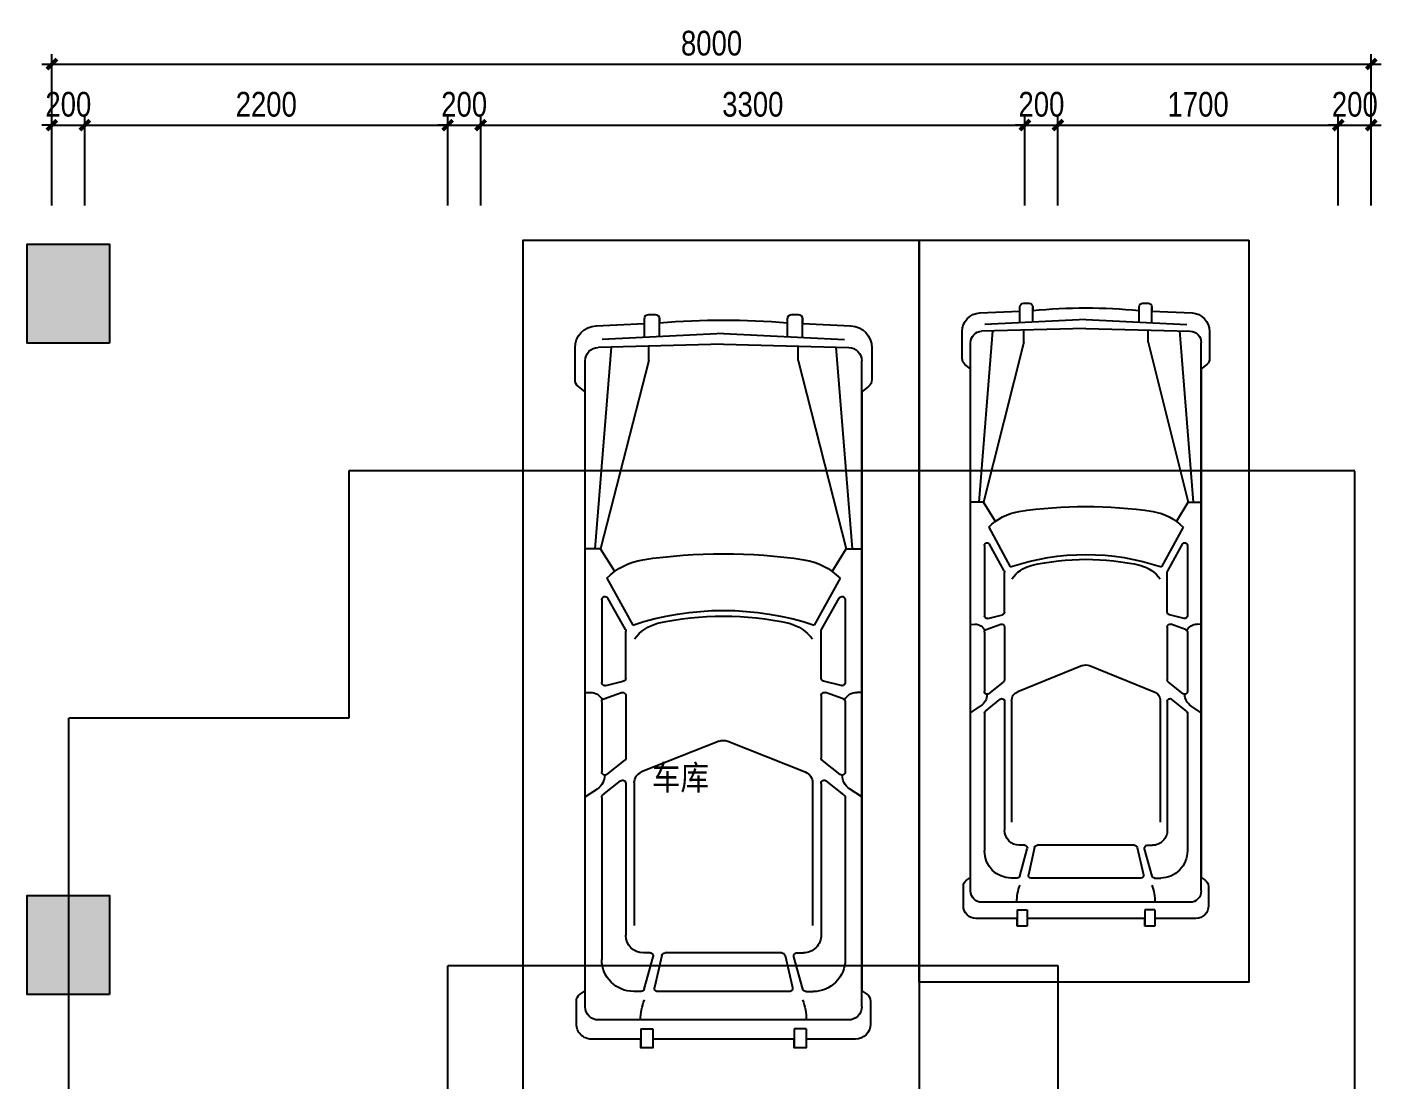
# Model space of a CAD drawing. Extents: x 160245 to 405305, y -111140 to 232735.
# Drawn here: x 248853 to 257073, y 53016 to 59402 of the extents above; entities that cross this region are included whole.
import ezdxf

# ---------------------------------------------------------------- set-up
doc = ezdxf.new("R2010")
doc.units = 0
doc.header["$LTSCALE"] = 10
doc.header["$MEASUREMENT"] = 0
doc.linetypes.add('HIDDEN', pattern=[0.375, 0.25, -0.125])
doc.layers.get('Defpoints').update_dxf_attribs({"color": 229})
for name, color, linetype in [('P-O wall 原始墙体', 245, 'Continuous'), ('P-o 原建筑尺寸', 8, 'Continuous'), ('P-Stair 楼梯（原建筑设备）', 159, 'Continuous'), ('P-Text  平面文字', 9, 'Continuous'), ('PUB_HATCH', 8, 'Continuous'), ('龙湖标准家具', 251, 'Continuous')]:
    doc.layers.add(name, color=color, linetype=linetype)
doc.styles.add('PDC DIM', font='PMingLiU-ExtB.ttf', dxfattribs={"width": 0.85})
doc.dimstyles.new('PDC-A2', dxfattribs={"dimscale": 0, "dimtxt": 2.5, "dimasz": 1, "dimexe": 1, "dimexo": 1, "dimgap": 0.7, "dimtad": 1, "dimdec": 0, "dimtxsty": 'PDC DIM', "dimblk": 'ARCHTICK', "dimcen": 1, "dimdle": 1, "dimclrd": 8, "dimclre": 8, "dimclrt": 9, "dimadec": 0, "dimazin": 0, "dimtfac": 1, "dimtdec": 0, "dimtix": 1, "dimtmove": 2, "dimatfit": 3, "dimldrblk": 'PDC A2 T R', "dimfxl": 10, "dimfxlon": 1, "dimarcsym": 0})

# ---------------------------------------------------------------- blocks, each defined once
blk = doc.blocks.new('BDB4')
at = {"layer": '龙湖标准家具'}
for p, q in [((757949.1, -2520500.5, -71.8), (757949.1, -2520387.9, -71.8)), ((758041.4, -2520496.2, -71.8), (758041.4, -2520387.9, -71.8)), ((758816.2, -2520496.2, -71.8), (758816.2, -2520387.9, -71.8)), ((758908.5, -2520500.5, -71.8), (758908.5, -2520387.9, -71.8)), ((758428.8, -2520477.7, -71.8), (757694, -2520512.7, -71.8)), ((758428.8, -2520477.7, -71.8), (759163.6, -2520512.7, -71.8)), ((757748, -2520559.6, -71.8), (757648.9, -2521783.1, -71.8)), ((758428.8, -2520541.9, -71.8), (757669.3, -2520561.7, -71.8)), ((757976.7, -2520640.2, -71.8), (757976.7, -2520553.7, -71.8)), ((758428.8, -2520541.9, -71.8), (759188.3, -2520561.7, -71.8)), ((758881, -2520640.2, -71.8), (758881, -2520553.7, -71.8)), ((759109.6, -2520559.6, -71.8), (759208.7, -2521783.1, -71.8)), ((757590, -2524560.4, -71.8), (757590, -2520643.1, -71.8)), ((757976.7, -2520640.2, -71.8), (757684, -2521783.1, -71.8)), ((758881, -2520640.2, -71.8), (759173.7, -2521783.1, -71.8)), ((759267.6, -2524560.4, -71.8), (759267.6, -2520643.1, -71.8)), ((757684, -2521783.1, -71.8), (757590, -2521783.1, -71.8)), ((757769.8, -2521919.9, -71.8), (757684, -2521783.1, -71.8)), ((759087.8, -2521919.9, -71.8), (759173.7, -2521783.1, -71.8)), ((759173.7, -2521783.1, -71.8), (759267.6, -2521783.1, -71.8)), ((757721.7, -2521961.7, -71.8), (757878.5, -2522245.5, -71.8)), ((759135.9, -2521961.7, -71.8), (758979.1, -2522245.5, -71.8)), ((757834, -2522272.6, -71.8), (757727, -2522082.3, -71.8)), ((759023.6, -2522272.6, -71.8), (759130.6, -2522082.3, -71.8)), ((757690.7, -2522091.8, -71.8), (757690.7, -2522593.8, -71.8)), ((759166.9, -2522091.8, -71.8), (759166.9, -2522593.8, -71.8)), ((757836.5, -2522568, -71.8), (757836.5, -2522282.1, -71.8)), ((759021.1, -2522568, -71.8), (759021.1, -2522282.1, -71.8)), ((757590, -2522655.5, -71.8), (757620.1, -2522654.4, -71.8)), ((757703.7, -2522692.8, -71.8), (757810.7, -2522655.2, -71.8)), ((757714.7, -2522612.7, -71.8), (757821.7, -2522586.8, -71.8)), ((759142.9, -2522612.7, -71.8), (759035.9, -2522586.8, -71.8)), ((759153.9, -2522692.8, -71.8), (759046.9, -2522655.2, -71.8)), ((759267.6, -2522655.5, -71.8), (759237.5, -2522654.4, -71.8)), ((757690.7, -2522711.1, -71.8), (757690.7, -2523136.2, -71.8)), ((757836.5, -2522673.5, -71.8), (757836.5, -2523052.8, -71.8)), ((759021.1, -2522673.5, -71.8), (759021.1, -2523052.8, -71.8)), ((759166.9, -2522711.1, -71.8), (759166.9, -2523136.2, -71.8)), ((758402.7, -2522950.1, -71.8), (757932.8, -2523136.6, -71.8)), ((758454.9, -2522950.1, -71.8), (758924.8, -2523136.6, -71.8)), ((757722, -2523151.5, -71.8), (757829, -2523068.1, -71.8)), ((759135.6, -2523151.5, -71.8), (759028.6, -2523068.1, -71.8)), ((757590, -2523287.6, -71.8), (757665, -2523238, -71.8)), ((757698.1, -2523275.5, -71.8), (757805.1, -2523190.5, -71.8)), ((757836.5, -2523205.7, -71.8), (757836.5, -2524126.4, -71.8)), ((757888.1, -2523202.4, -71.8), (757888.1, -2524069, -71.8)), ((758969.5, -2523202.4, -71.8), (758969.5, -2524069, -71.8)), ((759021.1, -2523205.7, -71.8), (759021.1, -2524126.4, -71.8)), ((759159.5, -2523275.5, -71.8), (759052.5, -2523190.5, -71.8)), ((759267.6, -2523287.6, -71.8), (759192.6, -2523238, -71.8)), ((757690.7, -2523290.6, -71.8), (757690.7, -2524274.5, -71.8)), ((759166.9, -2523290.6, -71.8), (759166.9, -2524274.5, -71.8)), ((757983.5, -2524234.1, -71.8), (757944.2, -2524234.1, -71.8)), ((757948, -2524454.1, -71.8), (758002.2, -2524258.7, -71.8)), ((758055.6, -2524249.1, -71.8), (758010.3, -2524444.6, -71.8)), ((758074.5, -2524234.1, -71.8), (758783.1, -2524234.1, -71.8)), ((758802, -2524249.1, -71.8), (758847.3, -2524444.6, -71.8)), ((758909.6, -2524454.1, -71.8), (758855.5, -2524258.7, -71.8)), ((758874.1, -2524234.1, -71.8), (758913.4, -2524234.1, -71.8)), ((757929.3, -2524468.3, -71.8), (757884.6, -2524468.3, -71.8)), ((758029.2, -2524468.3, -71.8), (758828.4, -2524468.3, -71.8)), ((758928.3, -2524468.3, -71.8), (758973, -2524468.3, -71.8)), ((757670.7, -2524641, -71.8), (759186.9, -2524641, -71.8)), ((757927.7, -2524694.8, -71.8), (758000.1, -2524694.8, -71.8)), ((757927.7, -2524694.8, -71.8), (757927.7, -2524810.8, -71.8)), ((758000.1, -2524694.8, -71.8), (758000.1, -2524810.8, -71.8)), ((758857.5, -2524694.8, -71.8), (758857.5, -2524810.8, -71.8)), ((758929.9, -2524694.8, -71.8), (758857.5, -2524694.8, -71.8)), ((758929.9, -2524694.8, -71.8), (758929.9, -2524810.8, -71.8))]:
    blk.add_line(p, q, dxfattribs=at)
blk.add_lwpolyline([(757242.5, -2519910.8), (757242.5, -2525210.8), (759642.5, -2525210.8), (759642.5, -2519910.8)], close=True, dxfattribs=at)
at = {"layer": '龙湖标准家具', "elevation": -71.8}
blk.add_lwpolyline([(757628.1, -2524757.1), (757927.7, -2524757.1), (757927.7, -2524810.8), (758000.1, -2524810.8), (758000.1, -2524757.1), (758857.5, -2524757.1), (758857.5, -2524810.8), (758929.9, -2524810.8), (758929.9, -2524757.1), (759229.5, -2524757.1, 0.414214), (759320.6, -2524666), (759320.6, -2524528.1, 0.247906), (759297.5, -2524484.3), (759267.6, -2524463.9), (759267.6, -2520830.3), (759308.7, -2520798, 0.230161), (759328.8, -2520756.8), (759328.8, -2520564.2, 0.400855), (759201.1, -2520430.6), (758908.5, -2520417.2), (758908.5, -2520387.9, 0.414213), (758881.3, -2520360.8), (758843.4, -2520360.8, 0.414213), (758816.2, -2520387.9), (758816.2, -2520412.9, 0.045856), (758041.4, -2520412.9), (758041.4, -2520387.9, 0.414212), (758014.2, -2520360.8), (757976.3, -2520360.8, 0.414213), (757949.1, -2520387.9), (757949.1, -2520417.2), (757656.5, -2520430.6, 0.400855), (757528.9, -2520564.2), (757528.9, -2520756.8, 0.230161), (757548.9, -2520798), (757590, -2520830.3), (757590, -2524463.9), (757560.1, -2524484.3, 0.247907), (757537, -2524528.1), (757537, -2524666, 0.414213), (757628.1, -2524757.1, 1.042144)], format="xyb", close=True, dxfattribs=at)
at = {"layer": '龙湖标准家具'}
for centre, radius, start, end in [((757671.5, -2520643.1, -71.8), 81.5, 91.49636, 179.99999), ((759186.1, -2520643.1, -71.8), 81.5, 0, 88.50364), ((758428.8, -2525092.1, -71.8), 3279.3, 81.43918, 98.56085), ((757998.1, -2522231.2, -71.8), 386.1, 98.56085, 135.72807), ((758859.5, -2522231.2, -71.8), 386.1, 44.27191, 81.43918), ((757710.1, -2522091.8, -71.8), 19.4, 29.34196, 179.99999), ((759147.5, -2522091.8, -71.8), 19.4, 0, 150.65802), ((758428.8, -2523908.2, -71.8), 1751.4, 71.6863, 108.3137), ((758098.7, -2522487.1, -71.8), 261.8, 105.30678, 142.95835), ((758428.8, -2524045.1, -71.8), 1854.1, 77.56455, 102.43545), ((758758.9, -2522487.1, -71.8), 261.8, 37.04166, 74.69324), ((757817.1, -2522282.1, -71.8), 19.4, 0, 29.34196), ((759040.5, -2522282.1, -71.8), 19.4, 150.65802, 179.99999), ((757817.1, -2522568, -71.8), 19.4, 283.59511, 0), ((759040.5, -2522568, -71.8), 19.4, 179.99999, 256.40488), ((757623, -2522734.1, -71.8), 79.8, 25.94512, 92.11763), ((757710.1, -2522593.8, -71.8), 19.4, 179.99999, 283.59511), ((757817.1, -2522673.5, -71.8), 19.4, 0, 109.34337), ((759040.5, -2522673.5, -71.8), 19.4, 70.65663, 179.99999), ((759147.5, -2522593.8, -71.8), 19.4, 256.40488, 0), ((759234.6, -2522734.1, -71.8), 79.8, 87.88237, 154.05487), ((757710.1, -2522711.1, -71.8), 19.4, 109.34337, 179.99999), ((759147.5, -2522711.1, -71.8), 19.4, 0, 70.65663), ((758428.8, -2523015.9, -71.8), 70.8, 68.35494, 111.64506), ((757817.1, -2523052.8, -71.8), 19.4, 307.93823, 0), ((759040.5, -2523052.8, -71.8), 19.4, 179.99999, 232.06177), ((757611.3, -2523156.9, -71.8), 97.3, 303.48423, 0.79153), ((757710.1, -2523136.2, -71.8), 19.4, 179.99999, 307.93823), ((757958.9, -2523202.4, -71.8), 70.8, 111.64506, 179.99999), ((758898.7, -2523202.4, -71.8), 70.8, 0, 68.35494), ((759147.5, -2523136.2, -71.8), 19.4, 232.06177, 0), ((759246.3, -2523156.9, -71.8), 97.3, 179.20849, 236.51577), ((757817.1, -2523205.7, -71.8), 19.4, 0, 128.45364), ((759040.5, -2523205.7, -71.8), 19.4, 51.54636, 179.99999), ((757710.1, -2523290.6, -71.8), 19.4, 128.45364, 179.99999), ((759147.5, -2523290.6, -71.8), 19.4, 0, 51.54636), ((757944.2, -2524126.4, -71.8), 107.7, 179.99999, 270), ((758913.4, -2524126.4, -71.8), 107.7, 270, 0), ((757884.6, -2524274.5, -71.8), 193.8, 179.99999, 270), ((757983.5, -2524253.5, -71.8), 19.4, 344.51142, 90), ((758074.5, -2524253.5, -71.8), 19.4, 90, 166.94914), ((758783.1, -2524253.5, -71.8), 19.4, 13.05087, 90), ((758874.1, -2524253.5, -71.8), 19.4, 90, 195.48858), ((758973, -2524274.5, -71.8), 193.8, 270, 0), ((757929.3, -2524448.9, -71.8), 19.4, 270, 344.51142), ((758029.2, -2524448.9, -71.8), 19.4, 166.94914, 270), ((758828.4, -2524448.9, -71.8), 19.4, 270, 13.05087), ((758928.3, -2524448.9, -71.8), 19.4, 195.48858, 270), ((758254, -2524641, -71.8), 328, 158.14552, 179.99999), ((758603.6, -2524641, -71.8), 328, 0, 21.85449), ((757670.7, -2524560.4, -71.8), 80.7, 179.99999, 270), ((759186.9, -2524560.4, -71.8), 80.7, 270, 0)]:
    blk.add_arc(centre, radius, start, end, dxfattribs=at)
blk = doc.blocks.new('_FZH')
blk.add_lwpolyline([(-0.5, -0.5), (0.5, -0.5), (0.5, 0.5), (-0.5, 0.5)], close=True)
at = {"layer": 'PUB_HATCH'}
blk.add_solid([(-0.5, -0.5), (0.5, -0.5), (-0.5, 0.5), (0.5, 0.5)], dxfattribs=at)
blk = doc.blocks.new('_ArchTick')
at = {"color": 0, "linetype": 'ByBlock', "const_width": 0.4}
blk.add_lwpolyline([(-0.5, -0.5), (0.5, 0.5)], dxfattribs=at)
blk = doc.blocks.new('*D1243')
at = {"layer": 'Defpoints', "color": 0, "transparency": 16777216}
for p in [(249202.9, 58807.2), (249002.9, 58259.7), (249202.9, 58259.7)]:
    blk.add_point(p, dxfattribs=at)
at = {"layer": 'P-o 原建筑尺寸', "color": 8, "lineweight": -2, "transparency": 16777216}
for p, q in [((249002.9, 58319.7), (249002.9, 58867.2)), ((249202.9, 58319.7), (249202.9, 58867.2)), ((249002.9, 58807.2), (248942.9, 58807.2)), ((249002.9, 58807.2), (249202.9, 58807.2)), ((249202.9, 58807.2), (249262.9, 58807.2))]:
    blk.add_line(p, q, dxfattribs=at)
at = {"layer": 'P-o 原建筑尺寸', "color": 8, "lineweight": -2, "transparency": 16777216, "xscale": 60, "yscale": 60, "zscale": 60}
blk.add_blockref('_ArchTick', (249002.9, 58807.2), dxfattribs=at)
at = {"layer": 'P-o 原建筑尺寸', "color": 8, "lineweight": -2, "transparency": 16777216, "xscale": 60, "yscale": 60, "zscale": 60, "rotation": 180}
blk.add_blockref('_ArchTick', (249202.9, 58807.2), dxfattribs=at)
at = {"layer": 'P-o 原建筑尺寸', "color": 9, "transparency": 16777216, "insert": (249102.9, 58932.7), "char_height": 150, "attachment_point": 5, "style": 'PDC DIM'}
blk.add_mtext('200', dxfattribs=at)
blk = doc.blocks.new('PDC A2 T R')
at = {"color": 0, "linetype": 'ByBlock'}
blk.add_line((0, 0), (-2, 0), dxfattribs=at)
for points in [[(-2.15, 0.89), (-1.49, 1.35), (-0.6, 0), (0, 0)], [(-2.15, -0.89), (-1.49, -1.35), (-0.6, 0), (0, 0)]]:
    blk.add_solid(points, dxfattribs=at)
blk = doc.blocks.new('*D1244')
at = {"layer": 'Defpoints', "color": 0, "transparency": 16777216}
for p in [(251402.9, 58807.2), (249202.9, 58259.7), (251402.9, 58259.7)]:
    blk.add_point(p, dxfattribs=at)
at = {"layer": 'P-o 原建筑尺寸', "color": 8, "lineweight": -2, "transparency": 16777216}
for p, q in [((249202.9, 58319.7), (249202.9, 58867.2)), ((251402.9, 58319.7), (251402.9, 58867.2)), ((249142.9, 58807.2), (251462.9, 58807.2))]:
    blk.add_line(p, q, dxfattribs=at)
at = {"layer": 'P-o 原建筑尺寸', "color": 8, "lineweight": -2, "transparency": 16777216, "xscale": 60, "yscale": 60, "zscale": 60, "rotation": 180}
blk.add_blockref('_ArchTick', (249202.9, 58807.2), dxfattribs=at)
at = {"layer": 'P-o 原建筑尺寸', "color": 8, "lineweight": -2, "transparency": 16777216, "xscale": 60, "yscale": 60, "zscale": 60}
blk.add_blockref('_ArchTick', (251402.9, 58807.2), dxfattribs=at)
at = {"layer": 'P-o 原建筑尺寸', "color": 9, "transparency": 16777216, "insert": (250302.9, 58932.7), "char_height": 150, "attachment_point": 5, "style": 'PDC DIM'}
blk.add_mtext('2200', dxfattribs=at)
blk = doc.blocks.new('*D1245')
at = {"layer": 'Defpoints', "color": 0, "transparency": 16777216}
for p in [(251602.9, 58807.2), (251402.9, 58259.7), (251602.9, 58259.7)]:
    blk.add_point(p, dxfattribs=at)
at = {"layer": 'P-o 原建筑尺寸', "color": 8, "lineweight": -2, "transparency": 16777216}
for p, q in [((251402.9, 58319.7), (251402.9, 58867.2)), ((251602.9, 58319.7), (251602.9, 58867.2)), ((251402.9, 58807.2), (251342.9, 58807.2)), ((251402.9, 58807.2), (251602.9, 58807.2)), ((251602.9, 58807.2), (251662.9, 58807.2))]:
    blk.add_line(p, q, dxfattribs=at)
at = {"layer": 'P-o 原建筑尺寸', "color": 8, "lineweight": -2, "transparency": 16777216, "xscale": 60, "yscale": 60, "zscale": 60}
blk.add_blockref('_ArchTick', (251402.9, 58807.2), dxfattribs=at)
at = {"layer": 'P-o 原建筑尺寸', "color": 8, "lineweight": -2, "transparency": 16777216, "xscale": 60, "yscale": 60, "zscale": 60, "rotation": 180}
blk.add_blockref('_ArchTick', (251602.9, 58807.2), dxfattribs=at)
at = {"layer": 'P-o 原建筑尺寸', "color": 9, "transparency": 16777216, "insert": (251502.9, 58932.7), "char_height": 150, "attachment_point": 5, "style": 'PDC DIM'}
blk.add_mtext('200', dxfattribs=at)
blk = doc.blocks.new('*D1246')
at = {"layer": 'Defpoints', "color": 0, "transparency": 16777216}
for p in [(254902.9, 58807.2), (251602.9, 58259.7), (254902.9, 58259.7)]:
    blk.add_point(p, dxfattribs=at)
at = {"layer": 'P-o 原建筑尺寸', "color": 8, "lineweight": -2, "transparency": 16777216}
for p, q in [((251602.9, 58319.7), (251602.9, 58867.2)), ((254902.9, 58319.7), (254902.9, 58867.2)), ((251542.9, 58807.2), (254962.9, 58807.2))]:
    blk.add_line(p, q, dxfattribs=at)
at = {"layer": 'P-o 原建筑尺寸', "color": 8, "lineweight": -2, "transparency": 16777216, "xscale": 60, "yscale": 60, "zscale": 60, "rotation": 180}
blk.add_blockref('_ArchTick', (251602.9, 58807.2), dxfattribs=at)
at = {"layer": 'P-o 原建筑尺寸', "color": 8, "lineweight": -2, "transparency": 16777216, "xscale": 60, "yscale": 60, "zscale": 60}
blk.add_blockref('_ArchTick', (254902.9, 58807.2), dxfattribs=at)
at = {"layer": 'P-o 原建筑尺寸', "color": 9, "transparency": 16777216, "insert": (253252.9, 58932.7), "char_height": 150, "attachment_point": 5, "style": 'PDC DIM'}
blk.add_mtext('3300', dxfattribs=at)
blk = doc.blocks.new('*D1247')
at = {"layer": 'Defpoints', "color": 0, "transparency": 16777216}
for p in [(255102.9, 58807.2), (254902.9, 58259.7), (255102.9, 58259.7)]:
    blk.add_point(p, dxfattribs=at)
at = {"layer": 'P-o 原建筑尺寸', "color": 8, "lineweight": -2, "transparency": 16777216}
for p, q in [((254902.9, 58319.7), (254902.9, 58867.2)), ((255102.9, 58319.7), (255102.9, 58867.2)), ((254902.9, 58807.2), (254842.9, 58807.2)), ((254902.9, 58807.2), (255102.9, 58807.2)), ((255102.9, 58807.2), (255162.9, 58807.2))]:
    blk.add_line(p, q, dxfattribs=at)
at = {"layer": 'P-o 原建筑尺寸', "color": 8, "lineweight": -2, "transparency": 16777216, "xscale": 60, "yscale": 60, "zscale": 60}
blk.add_blockref('_ArchTick', (254902.9, 58807.2), dxfattribs=at)
at = {"layer": 'P-o 原建筑尺寸', "color": 8, "lineweight": -2, "transparency": 16777216, "xscale": 60, "yscale": 60, "zscale": 60, "rotation": 180}
blk.add_blockref('_ArchTick', (255102.9, 58807.2), dxfattribs=at)
at = {"layer": 'P-o 原建筑尺寸', "color": 9, "transparency": 16777216, "insert": (255002.9, 58932.7), "char_height": 150, "attachment_point": 5, "style": 'PDC DIM'}
blk.add_mtext('200', dxfattribs=at)
blk = doc.blocks.new('*D1248')
at = {"layer": 'Defpoints', "color": 0, "transparency": 16777216}
for p in [(256802.9, 58807.2), (255102.9, 58259.7), (256802.9, 58259.7)]:
    blk.add_point(p, dxfattribs=at)
at = {"layer": 'P-o 原建筑尺寸', "color": 8, "lineweight": -2, "transparency": 16777216}
for p, q in [((255102.9, 58319.7), (255102.9, 58867.2)), ((256802.9, 58319.7), (256802.9, 58867.2)), ((255042.9, 58807.2), (256862.9, 58807.2))]:
    blk.add_line(p, q, dxfattribs=at)
at = {"layer": 'P-o 原建筑尺寸', "color": 8, "lineweight": -2, "transparency": 16777216, "xscale": 60, "yscale": 60, "zscale": 60, "rotation": 180}
blk.add_blockref('_ArchTick', (255102.9, 58807.2), dxfattribs=at)
at = {"layer": 'P-o 原建筑尺寸', "color": 8, "lineweight": -2, "transparency": 16777216, "xscale": 60, "yscale": 60, "zscale": 60}
blk.add_blockref('_ArchTick', (256802.9, 58807.2), dxfattribs=at)
at = {"layer": 'P-o 原建筑尺寸', "color": 9, "transparency": 16777216, "insert": (255952.9, 58932.7), "char_height": 150, "attachment_point": 5, "style": 'PDC DIM'}
blk.add_mtext('1700', dxfattribs=at)
blk = doc.blocks.new('*D1249')
at = {"layer": 'Defpoints', "color": 0, "transparency": 16777216}
for p in [(257002.9, 58807.2), (256802.9, 58259.7), (257002.9, 58259.7)]:
    blk.add_point(p, dxfattribs=at)
at = {"layer": 'P-o 原建筑尺寸', "color": 8, "lineweight": -2, "transparency": 16777216}
for p, q in [((256802.9, 58319.7), (256802.9, 58867.2)), ((257002.9, 58319.7), (257002.9, 58867.2)), ((256802.9, 58807.2), (256742.9, 58807.2)), ((256802.9, 58807.2), (257002.9, 58807.2)), ((257002.9, 58807.2), (257062.9, 58807.2))]:
    blk.add_line(p, q, dxfattribs=at)
at = {"layer": 'P-o 原建筑尺寸', "color": 8, "lineweight": -2, "transparency": 16777216, "xscale": 60, "yscale": 60, "zscale": 60}
blk.add_blockref('_ArchTick', (256802.9, 58807.2), dxfattribs=at)
at = {"layer": 'P-o 原建筑尺寸', "color": 8, "lineweight": -2, "transparency": 16777216, "xscale": 60, "yscale": 60, "zscale": 60, "rotation": 180}
blk.add_blockref('_ArchTick', (257002.9, 58807.2), dxfattribs=at)
at = {"layer": 'P-o 原建筑尺寸', "color": 9, "transparency": 16777216, "insert": (256902.9, 58932.7), "char_height": 150, "attachment_point": 5, "style": 'PDC DIM'}
blk.add_mtext('200', dxfattribs=at)
blk = doc.blocks.new('*D1250')
at = {"layer": 'Defpoints', "color": 0, "transparency": 16777216}
for p in [(257002.9, 59177.9), (249002.9, 58259.7), (257002.9, 58259.7)]:
    blk.add_point(p, dxfattribs=at)
at = {"layer": 'P-o 原建筑尺寸', "color": 8, "lineweight": -2, "transparency": 16777216}
for p, q in [((249002.9, 58577.9), (249002.9, 59237.9)), ((257002.9, 58577.9), (257002.9, 59237.9)), ((248942.9, 59177.9), (257062.9, 59177.9))]:
    blk.add_line(p, q, dxfattribs=at)
at = {"layer": 'P-o 原建筑尺寸', "color": 8, "lineweight": -2, "transparency": 16777216, "xscale": 60, "yscale": 60, "zscale": 60, "rotation": 180}
blk.add_blockref('_ArchTick', (249002.9, 59177.9), dxfattribs=at)
at = {"layer": 'P-o 原建筑尺寸', "color": 8, "lineweight": -2, "transparency": 16777216, "xscale": 60, "yscale": 60, "zscale": 60}
blk.add_blockref('_ArchTick', (257002.9, 59177.9), dxfattribs=at)
at = {"layer": 'P-o 原建筑尺寸', "color": 9, "transparency": 16777216, "insert": (253002.9, 59303.4), "char_height": 150, "attachment_point": 5, "style": 'PDC DIM'}
blk.add_mtext('8000', dxfattribs=at)

msp = doc.modelspace()

# ---------------------------------------------------------------- linework, layer by layer
at = {"layer": 'P-Stair 楼梯（原建筑设备）', "linetype": 'HIDDEN'}
for points in [[(256902.9, 52809.4), (256902.9, 56709.4), (250802.9, 56709.4), (250802.9, 55209.4), (249102.9, 55209.4), (249102.9, 52809.4)], [(251402.9, 52809.4), (251402.9, 53709.4), (255102.9, 53709.4), (255102.9, 52809.4)]]:
    msp.add_lwpolyline(points, dxfattribs=at)

# ---------------------------------------------------------------- block references
at = {"layer": 'P-O wall 原始墙体', "extrusion": (0, 0, -1), "xscale": 500, "yscale": 600, "zscale": -600}
for p in [(-249102.9, 57784.4), (-249102.9, 53834.4)]:
    msp.add_blockref('_FZH', p, dxfattribs=at)
at = {"layer": '龙湖标准家具', "extrusion": (0, 0, -1), "zscale": -1}
msp.add_blockref('BDB4', (-1011503.8, 2578020.2), dxfattribs=at)
at = {"layer": '龙湖标准家具', "extrusion": (0, 0, -1), "xscale": 0.8333333333333818, "yscale": 0.8490566037732966, "zscale": -1}
msp.add_blockref('BDB4', (-887296.7, 2197656.3), dxfattribs=at)

# ---------------------------------------------------------------- texts
at = {"layer": 'P-Text  平面文字', "insert": (252640.3, 54925, -71.8), "char_height": 150, "attachment_point": 1, "style": 'PDC DIM'}
msp.add_mtext_dynamic_manual_height_columns('车库', width=893.426, gutter_width=1750, heights=[0], dxfattribs=at)

# ---------------------------------------------------------------- dimensions: what is measured, and where the dimension line sits
at = {"layer": 'P-o 原建筑尺寸'}
for base, p1, p2, picture, middle in [((257002.9, 59177.9), (249002.9, 58259.7), (257002.9, 58259.7), '*D1250', (253002.9, 59303.4)), ((249202.9, 58807.2), (249002.9, 58259.7), (249202.9, 58259.7), '*D1243', (249102.9, 58932.7)), ((251402.9, 58807.2), (249202.9, 58259.7), (251402.9, 58259.7), '*D1244', (250302.9, 58932.7)), ((251602.9, 58807.2), (251402.9, 58259.7), (251602.9, 58259.7), '*D1245', (251502.9, 58932.7)), ((254902.9, 58807.2), (251602.9, 58259.7), (254902.9, 58259.7), '*D1246', (253252.9, 58932.7)), ((255102.9, 58807.2), (254902.9, 58259.7), (255102.9, 58259.7), '*D1247', (255002.9, 58932.7)), ((256802.9, 58807.2), (255102.9, 58259.7), (256802.9, 58259.7), '*D1248', (255952.9, 58932.7)), ((257002.9, 58807.2), (256802.9, 58259.7), (257002.9, 58259.7), '*D1249', (256902.9, 58932.7))]:
    dim = msp.add_linear_dim(base=base, p1=p1, p2=p2, dimstyle='PDC-A2', override={"dimscale": 60}, dxfattribs=at)
    dim.commit()
    dim.dimension.update_dxf_attribs({"geometry": picture, "text_midpoint": middle})

doc.saveas('drawing.dxf')
